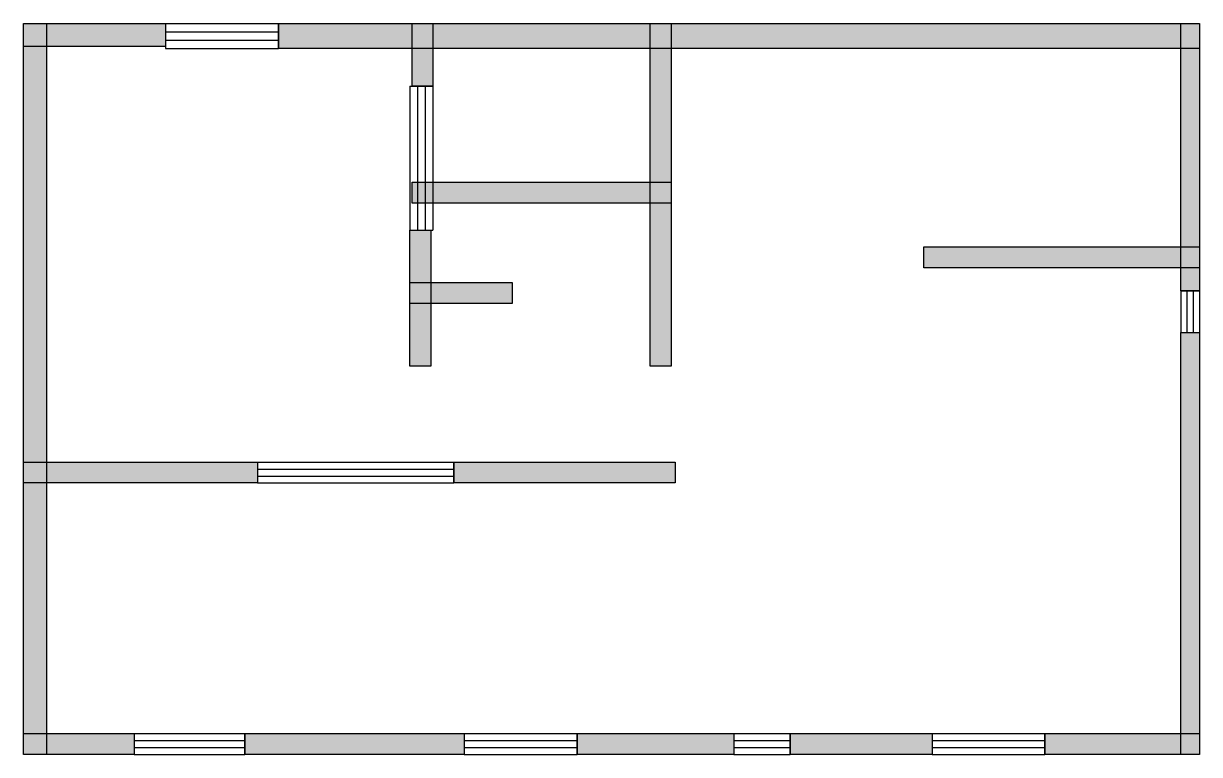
# Model space of a CAD drawing. Header units: centimetres. Extents: x 0 to 768, y 7 to 484.
import ezdxf

# ---------------------------------------------------------------- set-up
doc = ezdxf.new("R2010")
doc.units = ezdxf.units.CM
doc.layers.add('WALL', color=7, linetype='Continuous')
doc.layers.add('WINDOW', color=5, linetype='Continuous')

msp = doc.modelspace()

# ---------------------------------------------------------------- hatches: boundary and pattern name
at = {"layer": 'WALL'}
h = msp.add_hatch(color=256, dxfattribs=at)
h.dxf.hatch_style = 1
h.paths.add_polyline_path([(0, 484.09), (92.73, 484.09), (92.73, 469.09), (0, 469.09)])
h = msp.add_hatch(color=256, dxfattribs=at)
h.dxf.hatch_style = 1
h.paths.add_polyline_path([(0, 484.09), (15, 484.09), (15, 6.82), (0, 6.82)])
h = msp.add_hatch(color=256, dxfattribs=at)
h.dxf.hatch_style = 1
h.paths.add_polyline_path([(166.36, 484.09), (767.73, 484.09), (767.73, 467.73), (166.36, 467.73)])
h = msp.add_hatch(color=256, dxfattribs=at)
h.dxf.hatch_style = 1
h.paths.add_polyline_path([(253.64, 484.09), (267.27, 484.09), (267.27, 443.18), (253.64, 443.18)])
h = msp.add_hatch(color=256, dxfattribs=at)
h.dxf.hatch_style = 1
h.paths.add_polyline_path([(409.09, 484.09), (422.73, 484.09), (422.73, 260.45), (409.09, 260.45)])
h = msp.add_hatch(color=256, dxfattribs=at)
h.dxf.hatch_style = 1
h.paths.add_polyline_path([(755.45, 484.09), (767.73, 484.09), (767.73, 309.55), (755.45, 309.55)])
h = msp.add_hatch(color=256, dxfattribs=at)
h.dxf.hatch_style = 1
h.paths.add_polyline_path([(253.64, 380.45), (422.73, 380.45), (422.73, 366.82), (253.64, 366.82)])
h = msp.add_hatch(color=256, dxfattribs=at)
h.dxf.hatch_style = 1
h.paths.add_polyline_path([(252.27, 349.09), (265.91, 349.09), (265.91, 260.45), (252.27, 260.45)])
h = msp.add_hatch(color=256, dxfattribs=at)
h.dxf.hatch_style = 1
h.paths.add_polyline_path([(587.73, 338.18), (767.73, 338.18), (767.73, 324.55), (587.73, 324.55)])
h = msp.add_hatch(color=256, dxfattribs=at)
h.dxf.hatch_style = 1
h.paths.add_polyline_path([(252.27, 315), (319.09, 315), (319.09, 301.36), (252.27, 301.36)])
h = msp.add_hatch(color=256, dxfattribs=at)
h.dxf.hatch_style = 1
h.paths.add_polyline_path([(755.45, 282.27), (767.73, 282.27), (767.73, 6.82), (755.45, 6.82)])
h = msp.add_hatch(color=256, dxfattribs=at)
h.dxf.hatch_style = 1
h.paths.add_polyline_path([(0, 197.73), (152.73, 197.73), (152.73, 184.09), (0, 184.09)])
h = msp.add_hatch(color=256, dxfattribs=at)
h.dxf.hatch_style = 1
h.paths.add_polyline_path([(280.91, 197.73), (425.45, 197.73), (425.45, 184.09), (280.91, 184.09)])
h = msp.add_hatch(color=256, dxfattribs=at)
h.dxf.hatch_style = 1
h.paths.add_polyline_path([(0, 20.45), (72.27, 20.45), (72.27, 6.82), (0, 6.82)])
h = msp.add_hatch(color=256, dxfattribs=at)
h.dxf.hatch_style = 1
h.paths.add_polyline_path([(144.55, 20.45), (287.73, 20.45), (287.73, 6.82), (144.55, 6.82)])
h = msp.add_hatch(color=256, dxfattribs=at)
h.dxf.hatch_style = 1
h.paths.add_polyline_path([(361.36, 20.45), (463.64, 20.45), (463.64, 6.82), (361.36, 6.82)])
h = msp.add_hatch(color=256, dxfattribs=at)
h.dxf.hatch_style = 1
h.paths.add_polyline_path([(500.45, 20.45), (593.18, 20.45), (593.18, 6.82), (500.45, 6.82)])
h = msp.add_hatch(color=256, dxfattribs=at)
h.dxf.hatch_style = 1
h.paths.add_polyline_path([(666.82, 20.45), (767.73, 20.45), (767.73, 6.82), (666.82, 6.82)])

# ---------------------------------------------------------------- linework, layer by layer
for points in [[(0, 484.09), (92.73, 484.09), (92.73, 469.09), (0, 469.09)], [(0, 484.09), (15, 484.09), (15, 6.82), (0, 6.82)], [(166.36, 484.09), (767.73, 484.09), (767.73, 467.73), (166.36, 467.73)], [(253.64, 484.09), (267.27, 484.09), (267.27, 443.18), (253.64, 443.18)], [(409.09, 484.09), (422.73, 484.09), (422.73, 260.45), (409.09, 260.45)], [(755.45, 484.09), (767.73, 484.09), (767.73, 309.55), (755.45, 309.55)], [(253.64, 380.45), (422.73, 380.45), (422.73, 366.82), (253.64, 366.82)], [(252.27, 349.09), (265.91, 349.09), (265.91, 260.45), (252.27, 260.45)], [(587.73, 338.18), (767.73, 338.18), (767.73, 324.55), (587.73, 324.55)], [(252.27, 315), (319.09, 315), (319.09, 301.36), (252.27, 301.36)], [(755.45, 282.27), (767.73, 282.27), (767.73, 6.82), (755.45, 6.82)], [(0, 197.73), (152.73, 197.73), (152.73, 184.09), (0, 184.09)], [(280.91, 197.73), (425.45, 197.73), (425.45, 184.09), (280.91, 184.09)], [(0, 20.45), (72.27, 20.45), (72.27, 6.82), (0, 6.82)], [(144.55, 20.45), (287.73, 20.45), (287.73, 6.82), (144.55, 6.82)], [(361.36, 20.45), (463.64, 20.45), (463.64, 6.82), (361.36, 6.82)], [(500.45, 20.45), (593.18, 20.45), (593.18, 6.82), (500.45, 6.82)], [(666.82, 20.45), (767.73, 20.45), (767.73, 6.82), (666.82, 6.82)]]:
    msp.add_lwpolyline(points, close=True, dxfattribs=at)
at = {"layer": 'WINDOW'}
for p, q in [((92.73, 484.09), (166.36, 484.09)), ((92.73, 484.09), (92.73, 467.73)), ((166.36, 484.09), (166.36, 467.73)), ((92.73, 478.64), (166.36, 478.64)), ((92.73, 473.18), (166.36, 473.18)), ((92.73, 467.73), (166.36, 467.73)), ((252.27, 443.18), (252.27, 349.09)), ((252.27, 443.18), (267.27, 443.18)), ((257.27, 443.18), (257.27, 349.09)), ((262.27, 443.18), (262.27, 349.09)), ((267.27, 443.18), (267.27, 349.09)), ((252.27, 349.09), (267.27, 349.09)), ((755.45, 309.55), (755.45, 282.27)), ((755.45, 309.55), (767.73, 309.55)), ((759.55, 309.55), (759.55, 282.27)), ((763.64, 309.55), (763.64, 282.27)), ((767.73, 309.55), (767.73, 282.27)), ((755.45, 282.27), (767.73, 282.27)), ((152.73, 197.73), (280.91, 197.73)), ((152.73, 197.73), (152.73, 184.09)), ((152.73, 193.18), (280.91, 193.18)), ((280.91, 197.73), (280.91, 184.09)), ((152.73, 188.64), (280.91, 188.64)), ((152.73, 184.09), (280.91, 184.09)), ((72.27, 20.45), (144.55, 20.45)), ((72.27, 20.45), (72.27, 6.82)), ((72.27, 15.91), (144.55, 15.91)), ((144.55, 20.45), (144.55, 6.82)), ((287.73, 20.45), (361.36, 20.45)), ((287.73, 20.45), (287.73, 6.82)), ((287.73, 15.91), (361.36, 15.91)), ((361.36, 20.45), (361.36, 6.82)), ((463.64, 20.45), (500.45, 20.45)), ((463.64, 20.45), (463.64, 6.82)), ((463.64, 15.91), (500.45, 15.91)), ((500.45, 20.45), (500.45, 6.82)), ((593.18, 20.45), (666.82, 20.45)), ((593.18, 20.45), (593.18, 6.82)), ((593.18, 15.91), (666.82, 15.91)), ((666.82, 20.45), (666.82, 6.82)), ((72.27, 11.36), (144.55, 11.36)), ((287.73, 11.36), (361.36, 11.36)), ((463.64, 11.36), (500.45, 11.36)), ((593.18, 11.36), (666.82, 11.36)), ((72.27, 6.82), (144.55, 6.82)), ((287.73, 6.82), (361.36, 6.82)), ((463.64, 6.82), (500.45, 6.82)), ((593.18, 6.82), (666.82, 6.82))]:
    msp.add_line(p, q, dxfattribs=at)

doc.saveas('drawing.dxf')
